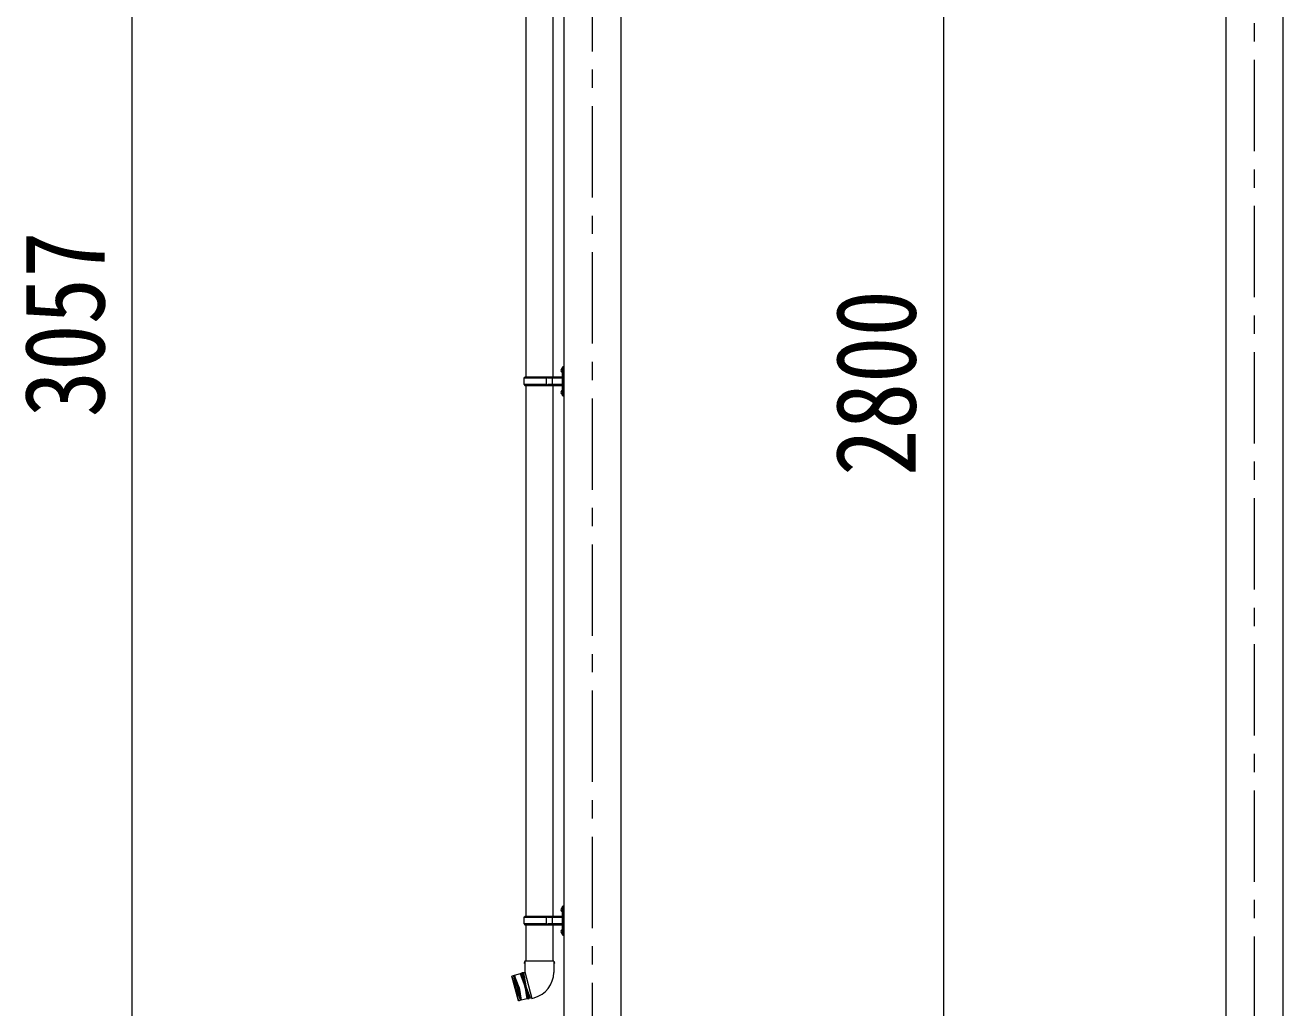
# Model space of a CAD drawing. Units: millimetres at full size, sheet at 1:40. Extents: x -11243 to 11243, y -7760 to 7760.
# Drawn here: x 1035 to 3790, y -4519 to -2367 of the extents above; entities that cross this region are included whole.
import ezdxf
from ezdxf.enums import TextEntityAlignment as Align

# ---------------------------------------------------------------- set-up
doc = ezdxf.new("R2010")
doc.units = ezdxf.units.MM
doc.header["$LTSCALE"] = 40
doc.linetypes.add('CHAIN1', pattern=[8, 5, -1, 1, -1])
doc.layers.add('0-3_ELV2', color=4, linetype='Continuous', lineweight=9)
doc.layers.add('0-6_OTH_LINE', color=6, linetype='Continuous', lineweight=9)
doc.styles.add('ＭＳ ゴシック', font='')
doc.styles.get('ＭＳ ゴシック').set_extended_font_data('MS Gothic')

msp = doc.modelspace()

# ---------------------------------------------------------------- linework, layer by layer
at = {"layer": '0-3_ELV2', "color": 5, "linetype": 'CHAIN1'}
for p, q in [((3727.13, -1483.16), (3727.13, -5104.99)), ((2277.13, -1584.55), (2277.13, -5104.99))]:
    msp.add_line(p, q, dxfattribs=at)
at = {"layer": '0-3_ELV2'}
for p, q in [((3664.63, -1654.08), (3664.63, -5054.38)), ((3789.63, -1654.08), (3789.63, -5054.38)), ((2214.63, -1755.48), (2214.63, -5054.38)), ((2339.63, -1755.48), (2339.63, -5054.38))]:
    msp.add_line(p, q, dxfattribs=at)
at = {"layer": '0-3_ELV2', "color": 7}
for p, q in [((2131.28, -1977.38), (2131.24, -3138.37)), ((2190.98, -1977.38), (2190.94, -3138.37)), ((2128.09, -3140.38), (2129.09, -3138.38)), ((2128.09, -3154.38), (2128.09, -3140.38)), ((2176.59, -3140.38), (2128.09, -3140.38)), ((2210.59, -3138.38), (2129.09, -3138.38)), ((2176.59, -3156.38), (2176.59, -3138.38)), ((2177.34, -3138.38), (2179.34, -3140.38)), ((2210.59, -3140.38), (2179.34, -3140.38)), ((2189.72, -3140.38), (2187.72, -3138.38)), ((2189.72, -3154.38), (2189.72, -3140.38)), ((2208.79, -3121.23), (2210.84, -3122.23)), ((2210.06, -3119.23), (2210.69, -3119.23)), ((2210.06, -3119.23), (2210.06, -3127.53)), ((2210.06, -3127.53), (2210.69, -3127.53)), ((2210.69, -3119.23), (2210.69, -3127.53)), ((2210.69, -3119.23), (2211.09, -3119.63)), ((2210.69, -3127.53), (2211.09, -3127.13)), ((2210.84, -3122.23), (2211.45, -3123.38)), ((2213.09, -3114.88), (2211.09, -3116.88)), ((2211.09, -3116.88), (2211.13, -3177.88)), ((2211.09, -3119.63), (2211.09, -3127.13)), ((2213.09, -3114.88), (2213.13, -3179.88)), ((2213.09, -3114.88), (2215.09, -3114.88)), ((2215.13, -3179.88), (2215.09, -3114.88)), ((2128.09, -3154.38), (2129.09, -3156.38)), ((2176.59, -3154.38), (2128.09, -3154.38)), ((2129.09, -3156.38), (2210.59, -3156.38)), ((2131.24, -3156.37), (2131.28, -4319.38)), ((2177.34, -3156.38), (2179.34, -3154.38)), ((2210.59, -3154.38), (2179.34, -3154.38)), ((2189.72, -3154.38), (2187.72, -3156.38)), ((2190.94, -3156.37), (2190.98, -4319.38)), ((2210.06, -3167.23), (2210.69, -3167.23)), ((2210.06, -3167.23), (2210.06, -3175.53)), ((2210.69, -3167.23), (2210.69, -3175.53)), ((2210.69, -3167.23), (2211.09, -3167.63)), ((2211.09, -3167.63), (2211.09, -3175.13)), ((2208.79, -3169.23), (2210.84, -3170.23)), ((2210.06, -3175.53), (2210.69, -3175.53)), ((2210.69, -3175.53), (2211.09, -3175.13)), ((2210.84, -3170.23), (2211.45, -3171.38)), ((2211.13, -3177.88), (2213.13, -3179.88)), ((2215.13, -3179.88), (2213.13, -3179.88)), ((2213.13, -4295.88), (2211.13, -4297.88)), ((2213.13, -4295.88), (2213.13, -4360.88)), ((2213.13, -4295.88), (2215.13, -4295.88)), ((2215.13, -4360.88), (2215.13, -4295.88)), ((2128.13, -4321.38), (2129.13, -4319.38)), ((2128.13, -4335.38), (2128.13, -4321.38)), ((2176.62, -4321.38), (2128.13, -4321.38)), ((2210.63, -4319.38), (2129.13, -4319.38)), ((2176.62, -4337.38), (2176.62, -4319.38)), ((2177.38, -4319.38), (2179.38, -4321.38)), ((2210.63, -4321.38), (2179.38, -4321.38)), ((2189.75, -4321.38), (2187.75, -4319.38)), ((2189.75, -4335.38), (2189.75, -4321.38)), ((2208.82, -4302.23), (2210.87, -4303.23)), ((2210.09, -4300.23), (2210.73, -4300.23)), ((2210.09, -4300.23), (2210.09, -4308.53)), ((2210.09, -4308.53), (2210.73, -4308.53)), ((2210.73, -4300.23), (2211.13, -4300.63)), ((2210.87, -4303.23), (2211.48, -4304.38)), ((2211.13, -4297.88), (2211.13, -4358.88)), ((2128.13, -4335.38), (2129.13, -4337.38)), ((2176.62, -4335.38), (2128.13, -4335.38)), ((2129.13, -4337.38), (2210.63, -4337.38)), ((2131.28, -4337.38), (2131.28, -4417.08)), ((2177.38, -4337.38), (2179.38, -4335.38)), ((2210.63, -4335.38), (2179.38, -4335.38)), ((2189.75, -4335.38), (2187.75, -4337.38)), ((2190.98, -4337.38), (2190.98, -4417.08)), ((2208.82, -4350.23), (2210.87, -4351.23)), ((2210.09, -4348.23), (2210.73, -4348.23)), ((2210.09, -4348.23), (2210.09, -4356.53)), ((2210.73, -4348.23), (2210.73, -4356.53)), ((2210.73, -4348.23), (2211.13, -4348.63)), ((2210.87, -4351.23), (2211.48, -4352.38)), ((2210.09, -4356.53), (2210.73, -4356.53)), ((2210.73, -4356.53), (2211.13, -4356.13)), ((2211.13, -4358.88), (2213.13, -4360.88)), ((2215.13, -4360.88), (2213.13, -4360.88)), ((2129.43, -4417.08), (2127.73, -4421.58)), ((2129.46, -4422.08), (2127.73, -4421.58)), ((2192.83, -4417.08), (2129.43, -4417.08)), ((2129.43, -4417.08), (2129.57, -4440.32)), ((2192.83, -4417.08), (2192.68, -4442.08)), ((2100.84, -4450.61), (2101.2, -4449.99)), ((2100.84, -4450.61), (2115.16, -4504.02)), ((2119.07, -4445.21), (2101.2, -4449.99)), ((2115.77, -4504.38), (2101.2, -4449.99)), ((2105.06, -4448.96), (2119.63, -4503.34)), ((2109.45, -4476.93), (2105.06, -4448.96)), ((2106.99, -4448.44), (2121.56, -4502.82)), ((2117.18, -4474.86), (2106.99, -4448.44)), ((2121.71, -4443.46), (2119.07, -4445.21)), ((2121.71, -4443.46), (2123.64, -4442.95)), ((2136.79, -4499.78), (2121.71, -4443.46)), ((2126.6, -4442.41), (2123.64, -4442.95)), ((2123.64, -4442.95), (2138.73, -4499.26)), ((2129.5, -4441.63), (2126.6, -4442.41)), ((2126.6, -4442.41), (2131.18, -4471.1)), ((2129.57, -4440.32), (2129.17, -4440.43)), ((2129.17, -4440.43), (2144.78, -4498.67)), ((2109.45, -4476.93), (2119.63, -4503.34)), ((2117.18, -4474.86), (2121.56, -4502.82)), ((2141.56, -4498.24), (2131.18, -4471.1)), ((2133.64, -4499.59), (2115.77, -4504.38)), ((2118.27, -4504.38), (2117.66, -4504.02)), ((2136.79, -4499.78), (2133.64, -4499.59)), ((2136.79, -4499.78), (2138.73, -4499.26)), ((2141.56, -4498.24), (2138.73, -4499.26)), ((2144.46, -4497.47), (2141.56, -4498.24)), ((2144.78, -4498.67), (2149.69, -4497.36))]:
    msp.add_line(p, q, dxfattribs=at)
for points in [[(2208.79, -3125.53), (2210.84, -3124.53), (2211.45, -3123.38)], [(2208.79, -3173.53), (2210.84, -3172.53), (2211.45, -3171.38)], [(2208.82, -4306.53), (2210.87, -4305.53), (2211.48, -4304.38)], [(2210.73, -4300.23), (2210.73, -4308.53), (2211.13, -4308.13)], [(2208.82, -4354.53), (2210.87, -4353.53), (2211.48, -4352.38)], [(2192.83, -4417.08), (2194.33, -4421.58), (2192.8, -4422.08)], [(2119.07, -4445.21), (2129.25, -4471.62), (2133.64, -4499.59)]]:
    msp.add_lwpolyline(points, dxfattribs=at)
for centre, radius, start, end in [((2214.39, -3123.38), 6, 136.21765, 223.78235), ((2210.59, -3137.88), 0.5, 270, 0), ((2210.59, -3139.88), 0.5, 270, 0), ((2214.39, -3171.38), 6, 136.21765, 223.78235), ((2210.59, -3154.88), 0.5, 0, 90), ((2210.59, -3156.88), 0.5, 0, 90), ((2214.42, -4304.38), 6, 136.21765, 223.78235), ((2210.63, -4318.88), 0.5, 270, 0), ((2210.63, -4320.88), 0.5, 270, 0), ((2214.42, -4352.38), 6, 136.21765, 223.78235), ((2210.63, -4335.88), 0.5, 0, 90), ((2210.63, -4337.88), 0.5, 0, 90), ((2134.68, -4441.33), 58, 285, 359.65623)]:
    msp.add_arc(centre, radius, start, end, dxfattribs=at)
at = {"layer": '0-6_OTH_LINE'}
for p, q in [((1269.49, -4554.38), (1269.49, -1497.71)), ((3046.29, -1754.38), (3046.29, -4554.38))]:
    msp.add_line(p, q, dxfattribs=at)

# ---------------------------------------------------------------- texts
at = {"layer": '0-3_ELV2', "color": 7, "style": 'ＭＳ ゴシック', "width": 0.85}
for s, p in [('3057', (1261.49, -3226.04)), ('2800', (3038.29, -3354.38))]:
    msp.add_text(s, height=176, rotation=90, dxfattribs=at).set_placement(p, align=Align.BOTTOM_LEFT)

doc.saveas('drawing.dxf')
